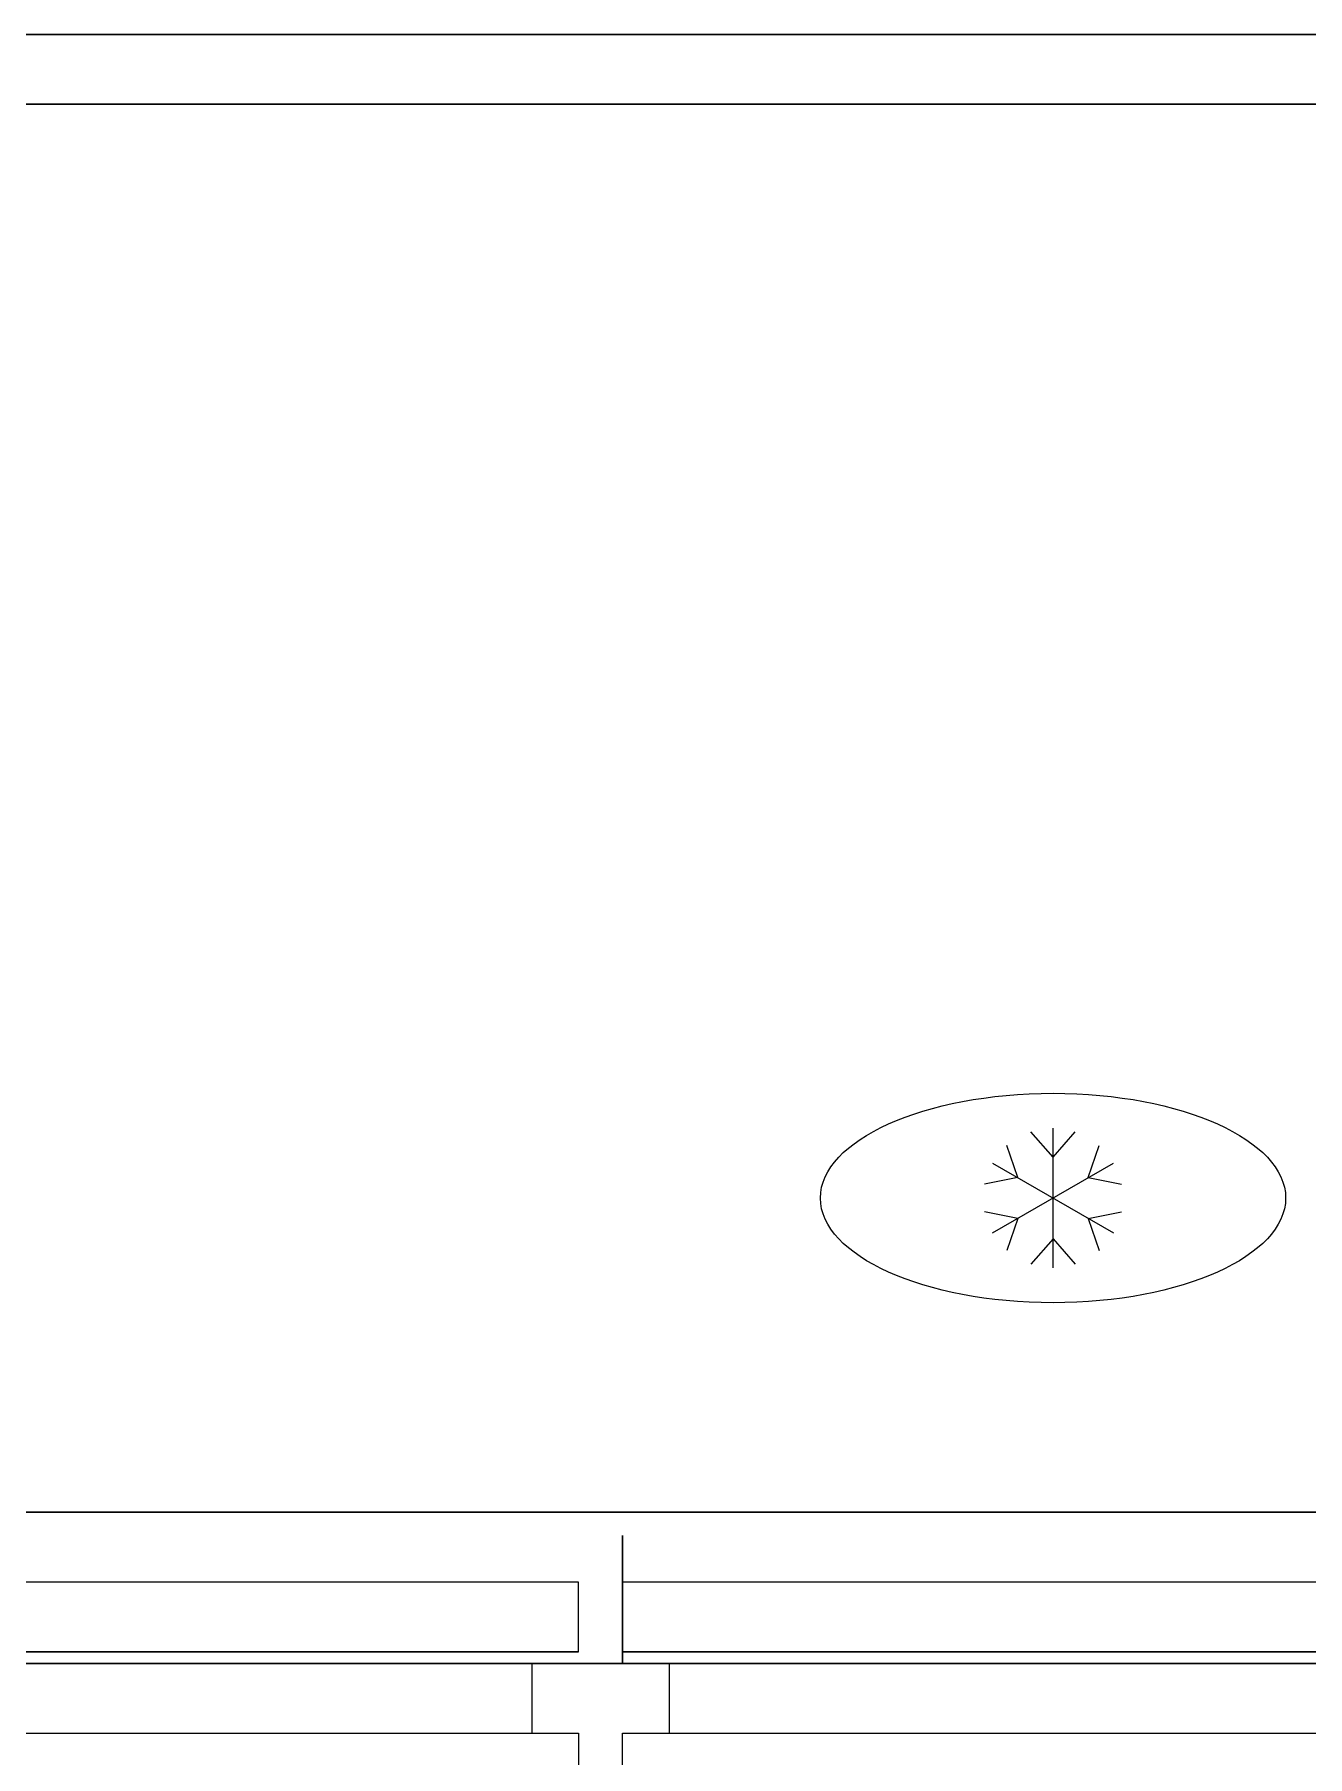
# Model space of a CAD drawing. Header units: millimetres. Extents: x 38967 to 51721, y 49836 to 53207.
# Drawn here: x 48681.4 to 48736.1, y 52243.7 to 52317.7 of the extents above; entities that cross this region are included whole.
import ezdxf

# ---------------------------------------------------------------- set-up
doc = ezdxf.new("R2010")
doc.units = ezdxf.units.MM
doc.header["$LTSCALE"] = 5
for name, color, linetype in [('200-EquipBorder-2d', 9, 'Continuous'), ('200-EquipDoors-2d', 252, 'Continuous'), ('200-EquipInternal-2d', 252, 'Continuous'), ('200-EquipSteel-3d', 9, 'Continuous'), ('HG-001 Duvar', 6, 'Continuous')]:
    doc.layers.add(name, color=color, linetype=linetype)
doc.layers.add('200-InsPoint-3D', color=3, linetype='Continuous', plot=False)

# ---------------------------------------------------------------- blocks, each defined once
blk = doc.blocks.new('ICE')
at = {"layer": '200-EquipInternal-2d'}
for p, q in [((0, -30), (0, 30)), ((-15.16, 8.75), (-19.85, 22.5)), ((0, 17.5), (-9.56, 28.44)), ((0, 17.5), (9.56, 28.44)), ((15.16, 8.75), (19.85, 22.5)), ((-25.98, -15), (25.98, 15)), ((-25.98, 15), (25.98, -15)), ((-15.16, 8.75), (-29.41, 5.94)), ((15.16, 8.75), (29.41, 5.94)), ((-15.16, -8.75), (-29.41, -5.94)), ((15.16, -8.75), (29.41, -5.94)), ((-15.16, -8.75), (-19.85, -22.5)), ((15.16, -8.75), (19.85, -22.5)), ((0, -17.5), (-9.56, -28.44)), ((0, -17.5), (9.56, -28.44))]:
    blk.add_line(p, q, dxfattribs=at)
blk.add_ellipse((0, 0), major_axis=(-100, 0), ratio=0.45, dxfattribs=at)
blk = doc.blocks.new('HB1P4CU')
at = {"layer": '200-EquipBorder-2d'}
blk.add_lwpolyline([(0, -700), (1722, -700), (1722, 0), (0, 0)], close=True, dxfattribs=at)
at = {"layer": '200-EquipDoors-2d'}
for p, q in [((1194, -700), (1194, -730)), ((1253, -700), (1253, -730))]:
    blk.add_line(p, q, dxfattribs=at)
for points in [[(1214, -730), (1214, -750), (749, -750), (749, -730)], [(1698, -730), (1698, -750), (1233, -750), (1233, -730)]]:
    blk.add_lwpolyline(points, close=True, dxfattribs=at)
at = {"layer": '200-EquipSteel-3d', "extrusion": (1, 0, 0)}
for p, q in [((1233, -700, 230), (1233, -645, 230)), ((1233, -645, 230), (1233, -645, 525)), ((1233, -645, 525), (1233, -665, 525)), ((1233, -700, 540), (1233, -645, 540)), ((1233, -645, 540), (1233, -645, 835)), ((1233, -645, 835), (1233, -665, 835)), ((1233, -665, 525), (1233, -665, 470)), ((1233, -665, 470), (1233, -700, 470)), ((1233, -665, 835), (1233, -665, 780)), ((1233, -665, 780), (1233, -700, 780)), ((1233, -700, 470), (1233, -700, 230)), ((1233, -700, 780), (1233, -700, 540))]:
    blk.add_line(p, q, dxfattribs=at)
at = {"layer": '200-EquipSteel-3d'}
for points in [[(0, 0, 1000), (0, 0, 850), (1722, 0, 850), (1722, 0, 1000)], [(0, 0, 1000), (1722, 0, 1000), (1722, -30, 1000), (0, -30, 1000)], [(0, 0, 900), (0, 0, 850), (1722, 0, 850), (1722, 0, 900)], [(0, 0, 850), (0, -700, 850), (1722, -700, 850), (1722, 0, 850)], [(1722, 0, 900), (1722, 0, 900), (0, 0, 900)], [(1722, 0, 900), (1722, -700, 900), (0, -700, 900), (0, 0, 900)], [(0, -30, 1000), (1722, -30, 1000), (1722, -30, 915), (0, -30, 915)], [(749, -695, 525), (1214, -695, 525), (1214, -665, 525), (749, -665, 525)], [(749, -695, 835), (1214, -695, 835), (1214, -665, 835), (749, -665, 835)], [(1233, -695, 835), (1698, -695, 835), (1698, -665, 835), (1233, -665, 835)], [(1233, -695, 525), (1698, -695, 525), (1698, -665, 525), (1233, -665, 525)], [(749, -695, 495), (1214, -695, 495), (1214, -695, 525), (749, -695, 525)], [(749, -695, 805), (1214, -695, 805), (1214, -695, 835), (749, -695, 835)], [(1233, -695, 805), (1698, -695, 805), (1698, -695, 835), (1233, -695, 835)], [(1233, -695, 495), (1698, -695, 495), (1698, -695, 525), (1233, -695, 525)], [(1722, -700, 900), (1722, -700, 850), (0, -700, 850), (0, -700, 900)], [(1722, -700, 850), (1722, -700, 850), (0, -700, 850)]]:
    blk.add_3dface(points, dxfattribs=at)
at = {"layer": '200-EquipSteel-3d', "invisible_edges": 15}
for points in [[(1214, -700, 470), (1214, -700, 230), (1214, -645, 230), (1214, -645, 470)], [(1214, -645, 525), (1214, -665, 525), (1214, -665, 470), (1214, -645, 470)], [(1214, -700, 780), (1214, -700, 540), (1214, -645, 540), (1214, -645, 780)], [(1214, -645, 835), (1214, -665, 835), (1214, -665, 780), (1214, -645, 780)], [(1233, -700, 780), (1233, -700, 540), (1233, -645, 540), (1233, -645, 780)], [(1233, -645, 835), (1233, -665, 835), (1233, -665, 780), (1233, -645, 780)], [(1233, -645, 525), (1233, -665, 525), (1233, -665, 470), (1233, -645, 470)], [(1233, -700, 470), (1233, -700, 230), (1233, -645, 230), (1233, -645, 470)]]:
    blk.add_3dface(points, dxfattribs=at)
blk.add_blockref('ICE', (1418, -500))
at = {"layer": '200-InsPoint-3D'}
blk.add_attdef('DISTANG', (0, 0), '', height=1, dxfattribs=at)
at = {"layer": '200-EquipSteel-3d'}
mesh = blk.add_polymesh((6, 3), dxfattribs=at)
for k, corner in enumerate([(1722, -635, 850), (1722, -635, 200), (1722, -635, 200), (0, -635, 850), (0, -635, 200), (0, -635, 200), (0, 0, 850), (0, 0, 200), (0, -635, 200), (1722, 0, 850), (1722, 0, 200), (1722, -635, 200), (1722, 0, 850), (1722, 0, 850), (1722, -635, 850), (0, 0, 850), (0, 0, 850), (0, -635, 850)]):
    mesh.set_mesh_vertex(divmod(k, 3), corner)

msp = doc.modelspace()

# ---------------------------------------------------------------- linework, layer by layer
at = {"layer": 'HG-001 Duvar'}
msp.add_line((49131.341, 52317.744), (48573.341, 52317.744), dxfattribs=at)

# ---------------------------------------------------------------- block references
at = {"xscale": 0.09999999999854481, "yscale": 0.09999999999854481, "zscale": 0.1}
msp.add_blockref('HB1P4CU', (48583.341, 52317.744), dxfattribs=at)

doc.saveas('drawing.dxf')
